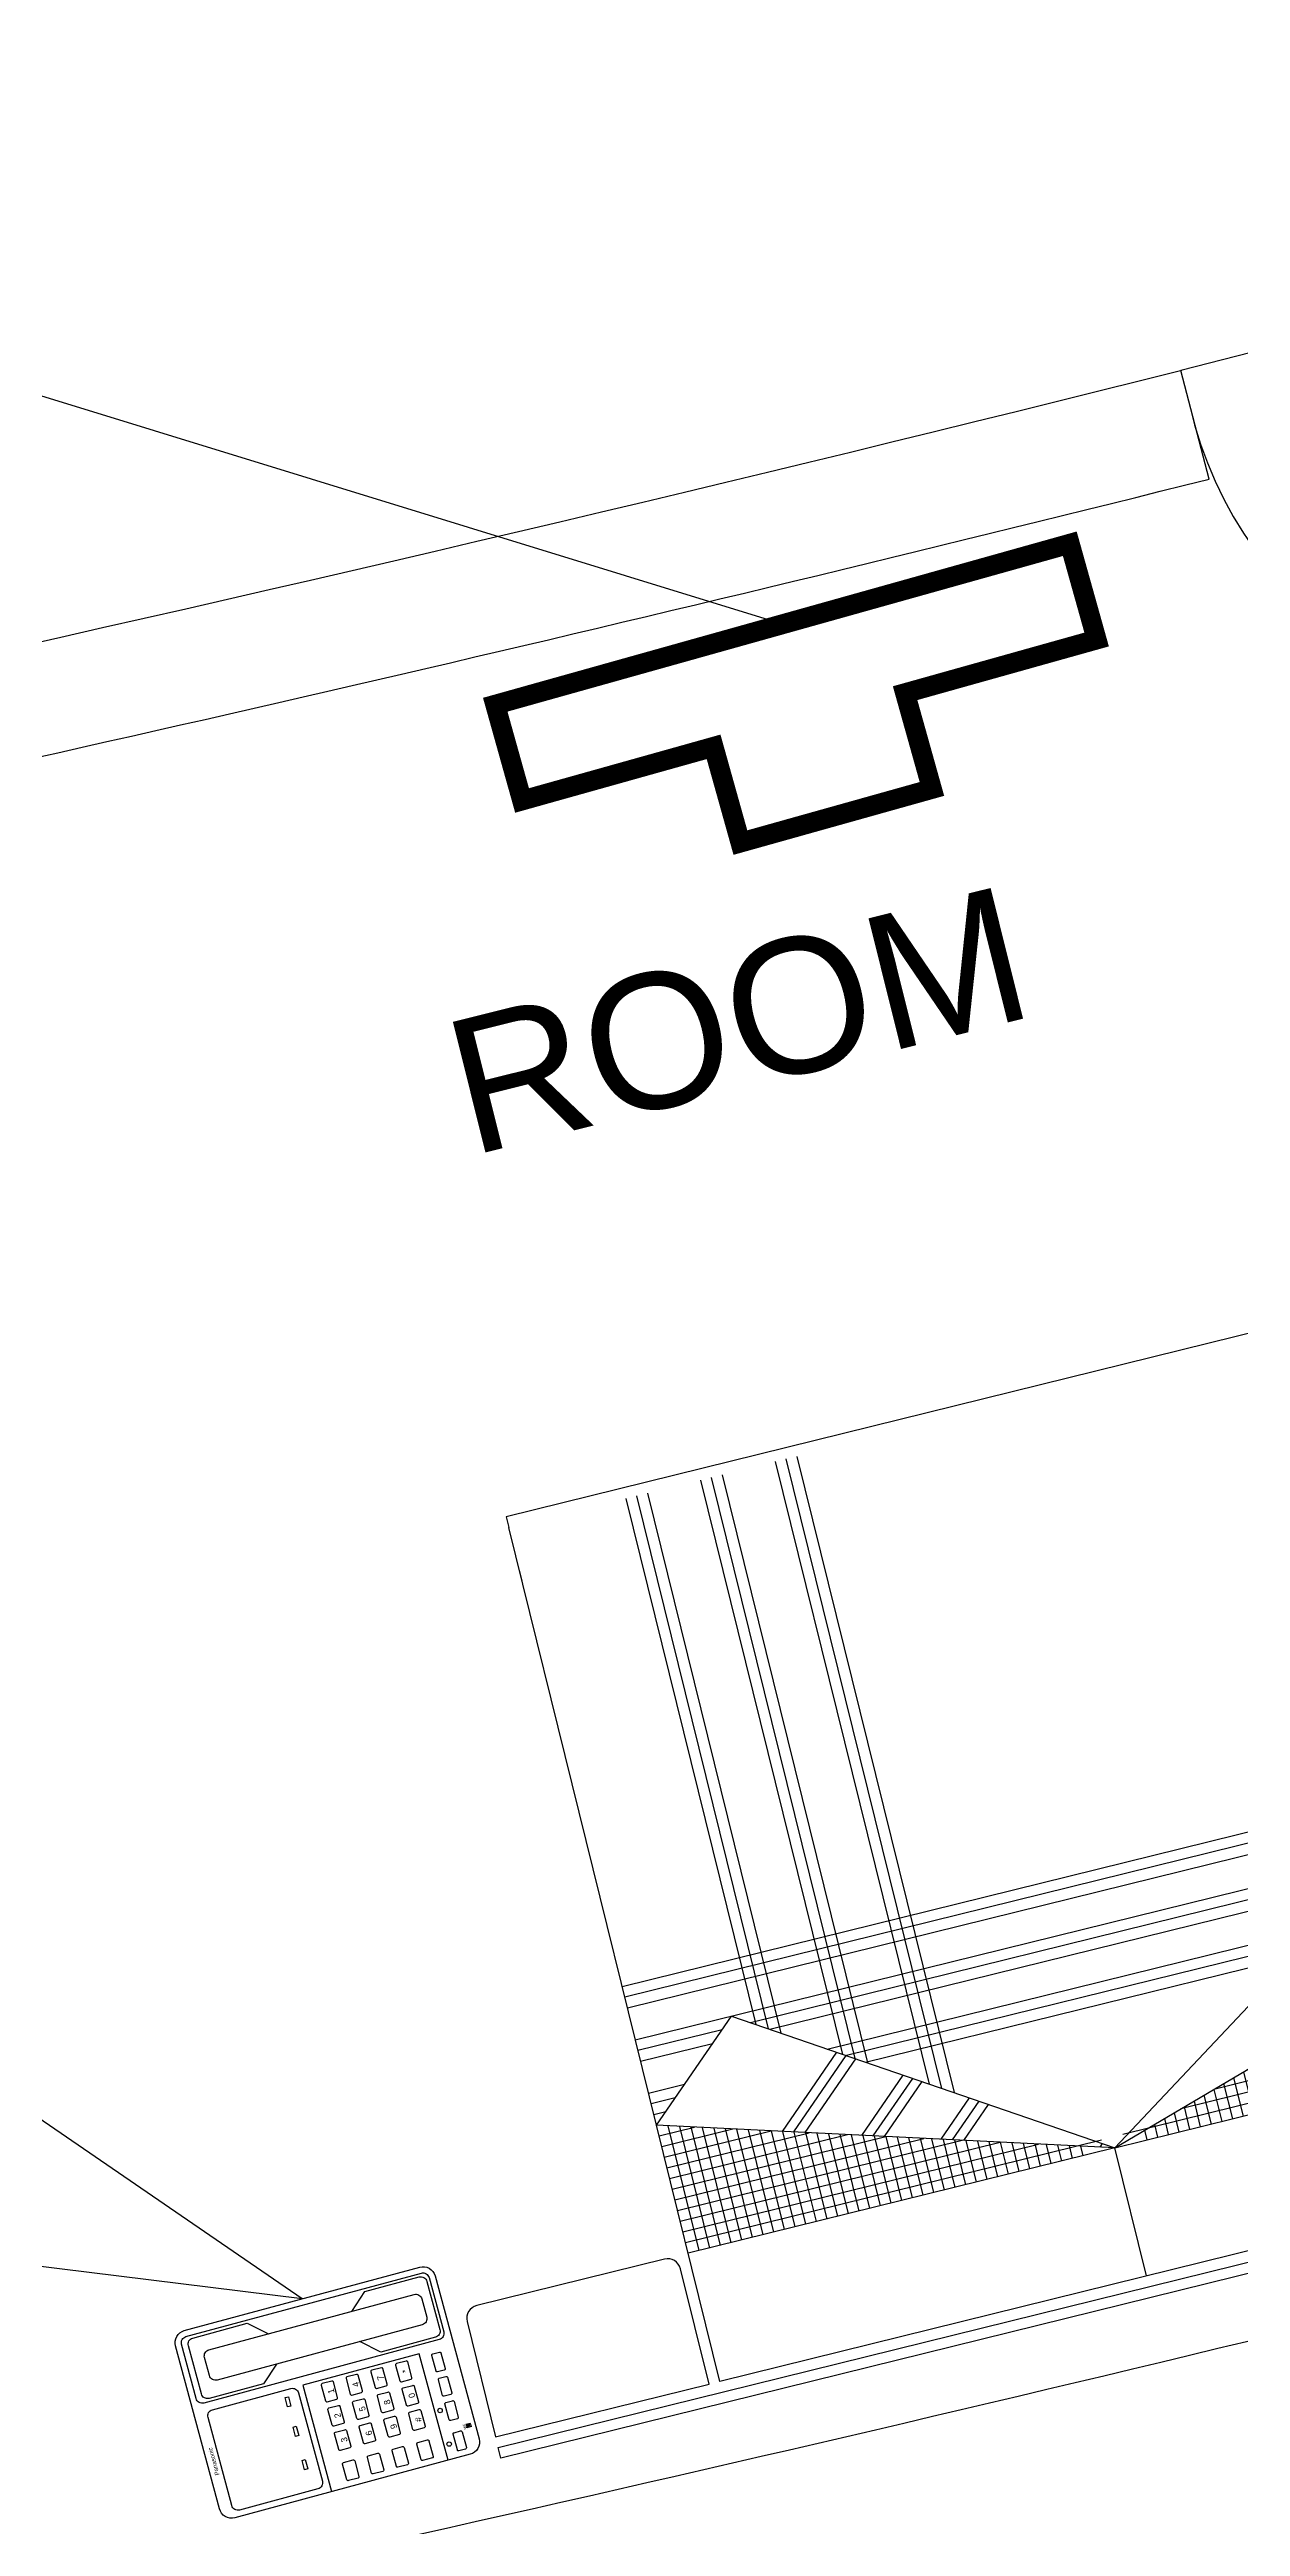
# Model space of a CAD drawing. Header units: inches. Extents: x -221585 to 401252, y -284294 to 332380.
# Drawn here: x 159188 to 159453, y 40213 to 40765 of the extents above; entities that cross this region are included whole.
import ezdxf
from ezdxf.enums import TextEntityAlignment as Align

# ---------------------------------------------------------------- set-up
doc = ezdxf.new("R2010")
doc.units = ezdxf.units.IN
doc.header["$MEASUREMENT"] = 0
doc.linetypes.add('HIDDEN2', pattern=[0.1875, 0.125, -0.0625])
for name, color, linetype in [('A-FUR', 252, 'Continuous'), ('ELV points', 7, 'Continuous'), ('Power', 7, 'Continuous')]:
    doc.layers.add(name, color=color, linetype=linetype)
doc.layers.add('text', color=72, linetype='HIDDEN2', lineweight=5)
doc.styles.add('DIM', font='arial.ttf')
doc.styles.get("Standard").update_dxf_attribs({"font": 'arial.ttf'})

# ---------------------------------------------------------------- blocks, each defined once
blk = doc.blocks.new('GA')
at = {"color": 1, "ltscale": 10}
for p, q in [((379732.07, 13643.78), (379730.07, 13643.78)), ((379730.07, 13643.78), (379730.07, 13553.78)), ((379732.07, 13553.78), (379732.07, 13643.78)), ((379730.07, 13553.78), (379732.07, 13553.78))]:
    blk.add_line(p, q, dxfattribs=at)
blk.add_arc((379730.07, 13553.78), 90, 0, 88.7267, dxfattribs=at)
blk = doc.blocks.new('SH')
at = {"color": 1, "ltscale": 10}
blk.add_line((379669.22, 13678.65), (379759.2, 13680.73), dxfattribs=at)
at = {"color": 1}
blk.add_blockref('GA', (-61.02, 134.87), dxfattribs=at)
blk = doc.blocks.new('A$C17E836C2')
for p, q in [((2.525, 2.075), (0.525, 2.075)), ((0.525, 2.075), (0.525, 2.05)), ((0.525, 0.05), (0.525, 2.05)), ((0.8, 0.8177), (0.8, 2.05)), ((0.825, 0.8016), (0.825, 2.05)), ((0.85, 2.05), (0.85, 0.7855)), ((0.975, 0.7048), (0.975, 2.05)), ((1, 0.6887), (1, 2.05)), ((1.025, 2.05), (1.025, 0.6726)), ((1.15, 0.5919), (1.15, 2.05)), ((1.175, 0.5758), (1.175, 2.05)), ((1.2, 2.05), (1.2, 0.5597)), ((2.525, 2.05), (2.525, 2.075)), ((2.525, 2.05), (2.525, 0.05)), ((2.525, 1.975), (2.525, 1.95)), ((0.525, 1.95), (0.525, 1.925)), ((0.525, 0.975), (2.525, 0.975)), ((2.525, 0.95), (0.525, 0.95)), ((0.525, 0.925), (2.525, 0.925)), ((0.525, 0.85), (2.525, 0.85)), ((0.525, 0.65), (0.75, 0.85)), ((0.75, 0.85), (1.525, 0.35)), ((2.3, 0.85), (1.525, 0.35)), ((2.525, 0.65), (2.3, 0.85)), ((0.7219, 0.825), (0.525, 0.825)), ((0.525, 0.8), (0.6938, 0.8)), ((0.525, 0.8), (0.6938, 0.8)), ((2.2613, 0.825), (0.7888, 0.825)), ((0.8275, 0.8), (2.2225, 0.8)), ((0.8275, 0.8), (2.2225, 0.8)), ((2.525, 0.825), (2.3281, 0.825)), ((2.3563, 0.8), (2.525, 0.8)), ((2.3563, 0.8), (2.525, 0.8)), ((0.525, 0.725), (0.6094, 0.725)), ((0.5813, 0.7), (0.525, 0.7)), ((0.7996, 0.5676), (0.9628, 0.7127)), ((0.8244, 0.5602), (0.982, 0.7003)), ((0.8491, 0.5528), (1.0012, 0.6879)), ((0.9438, 0.725), (2.1063, 0.725)), ((2.0675, 0.7), (0.9825, 0.7)), ((2.4406, 0.725), (2.525, 0.725)), ((2.525, 0.7), (2.4688, 0.7)), ((0.525, 0.675), (0.5531, 0.675)), ((1.525, 0.35), (0.525, 0.65)), ((0.525, 0.625), (0.6083, 0.625)), ((0.55, 0.6425), (0.55, 0.35)), ((0.575, 0.635), (0.575, 0.35)), ((0.6, 0.6275), (0.6, 0.35)), ((0.625, 0.62), (0.625, 0.35)), ((0.9729, 0.5156), (1.0971, 0.626)), ((1.0213, 0.675), (2.0288, 0.675)), ((1.525, 0.35), (2.525, 0.65)), ((2.425, 0.62), (2.425, 0.35)), ((2.525, 0.625), (2.4417, 0.625)), ((2.45, 0.6275), (2.45, 0.35)), ((2.475, 0.635), (2.475, 0.35)), ((2.4969, 0.675), (2.525, 0.675)), ((2.5, 0.6425), (2.5, 0.35)), ((0.525, 0.6), (0.6917, 0.6)), ((0.525, 0.575), (0.775, 0.575)), ((0.65, 0.6125), (0.65, 0.35)), ((0.675, 0.605), (0.675, 0.35)), ((0.7, 0.5975), (0.7, 0.35)), ((0.725, 0.59), (0.725, 0.35)), ((0.75, 0.5825), (0.75, 0.35)), ((0.775, 0.575), (0.775, 0.35)), ((0.8, 0.5675), (0.8, 0.35)), ((0.9977, 0.5082), (1.1163, 0.6137)), ((1.0224, 0.5008), (1.1355, 0.6013)), ((2.25, 0.5675), (2.25, 0.35)), ((2.525, 0.575), (2.275, 0.575)), ((2.275, 0.575), (2.275, 0.35)), ((2.3, 0.5825), (2.3, 0.35)), ((2.325, 0.59), (2.325, 0.35)), ((2.35, 0.5975), (2.35, 0.35)), ((2.525, 0.6), (2.3583, 0.6)), ((2.375, 0.605), (2.375, 0.35)), ((2.4, 0.6125), (2.4, 0.35)), ((0.525, 0.55), (0.8583, 0.55)), ((0.525, 0.525), (0.9417, 0.525)), ((0.825, 0.56), (0.825, 0.35)), ((0.85, 0.5525), (0.85, 0.35)), ((0.875, 0.545), (0.875, 0.35)), ((0.9, 0.5375), (0.9, 0.35)), ((0.925, 0.53), (0.925, 0.35)), ((0.95, 0.5225), (0.95, 0.35)), ((0.975, 0.515), (0.975, 0.35)), ((1, 0.5075), (1, 0.35)), ((1.1462, 0.4636), (1.2314, 0.5394)), ((1.171, 0.4562), (1.2506, 0.527)), ((1.1957, 0.4488), (1.2698, 0.5146)), ((2.05, 0.5075), (2.05, 0.35)), ((2.075, 0.515), (2.075, 0.35)), ((2.1, 0.5225), (2.1, 0.35)), ((2.525, 0.525), (2.1083, 0.525)), ((2.125, 0.53), (2.125, 0.35)), ((2.15, 0.5375), (2.15, 0.35)), ((2.175, 0.545), (2.175, 0.35)), ((2.525, 0.55), (2.1917, 0.55)), ((2.2, 0.5525), (2.2, 0.35)), ((2.225, 0.56), (2.225, 0.35)), ((0.525, 0.5), (1.025, 0.5)), ((0.525, 0.475), (1.1083, 0.475)), ((1.025, 0.5), (1.025, 0.35)), ((1.05, 0.4925), (1.05, 0.35)), ((1.075, 0.485), (1.075, 0.35)), ((1.1, 0.4775), (1.1, 0.35)), ((1.125, 0.47), (1.125, 0.35)), ((1.15, 0.4625), (1.15, 0.35)), ((1.175, 0.455), (1.175, 0.35)), ((1.875, 0.455), (1.875, 0.35)), ((1.9, 0.4625), (1.9, 0.35)), ((1.925, 0.47), (1.925, 0.35)), ((2.525, 0.475), (1.9417, 0.475)), ((1.95, 0.4775), (1.95, 0.35)), ((1.975, 0.485), (1.975, 0.35)), ((2, 0.4925), (2, 0.35)), ((2.525, 0.5), (2.025, 0.5)), ((2.025, 0.5), (2.025, 0.35)), ((0.525, 0.45), (1.1917, 0.45)), ((0.525, 0.425), (1.275, 0.425)), ((0.525, 0.4), (1.3583, 0.4)), ((1.2, 0.4475), (1.2, 0.35)), ((1.225, 0.44), (1.225, 0.35)), ((1.25, 0.4325), (1.25, 0.35)), ((1.275, 0.425), (1.275, 0.35)), ((1.3, 0.4175), (1.3, 0.35)), ((1.325, 0.41), (1.325, 0.35)), ((1.35, 0.4025), (1.35, 0.35)), ((1.375, 0.395), (1.375, 0.35)), ((1.675, 0.395), (1.675, 0.35)), ((2.525, 0.4), (1.6917, 0.4)), ((1.7, 0.4025), (1.7, 0.35)), ((1.725, 0.41), (1.725, 0.35)), ((1.75, 0.4175), (1.75, 0.35)), ((2.525, 0.425), (1.775, 0.425)), ((1.775, 0.425), (1.775, 0.35)), ((1.8, 0.4325), (1.8, 0.35)), ((1.825, 0.44), (1.825, 0.35)), ((1.85, 0.4475), (1.85, 0.35)), ((2.525, 0.45), (1.8583, 0.45)), ((0.47, 0.35), (0.03, 0.35)), ((0.525, 0.375), (1.5, 0.375)), ((1.525, 0.35), (0.525, 0.35)), ((1.4, 0.3875), (1.4, 0.35)), ((1.425, 0.38), (1.425, 0.35)), ((1.45, 0.3725), (1.45, 0.35)), ((1.4928, 0.3597), (1.5001, 0.3661)), ((1.5176, 0.3522), (1.5193, 0.3537)), ((1.525, 0.35), (2.525, 0.35)), ((1.525, 0.05), (1.525, 0.35)), ((2.525, 0.375), (1.55, 0.375)), ((1.6, 0.3725), (1.6, 0.35)), ((1.625, 0.38), (1.625, 0.35)), ((1.65, 0.3875), (1.65, 0.35)), ((2.58, 0.35), (3.02, 0.35)), ((0, 0.32), (0, 0.05)), ((0.5, 0.05), (0.5, 0.32)), ((2.55, 0.05), (2.55, 0.32)), ((3.05, 0.32), (3.05, 0.05)), ((0, 0.05), (0.5, 0.05)), ((0, 0.025), (3.05, 0.025)), ((0, 0), (0, 0.025)), ((2.525, 0.05), (0.525, 0.05)), ((3.05, 0.05), (2.55, 0.05)), ((3.05, 0.025), (3.05, 0)), ((3.05, 0), (0, 0))]:
    blk.add_line(p, q)
for centre, start, end in [((0.03, 0.32), 90, 180), ((0.47, 0.32), 0, 90), ((2.58, 0.32), 90, 180), ((3.02, 0.32), 0, 90)]:
    blk.add_arc(centre, 0.03, start, end)
blk = doc.blocks.new('A$C1A3D5E7F')
at = {"color": 1}
for points in [[(6.114, 4.123), (6.114, 0.284, -0.414214), (5.829, 0), (0.284, 0, -0.414214), (0, 0.284), (0, 4.123, -0.414214), (0.284, 4.408), (5.829, 4.408, -0.414214)], [(5.971, 4.123), (5.971, 2.844, -0.414214), (5.829, 2.702), (0.284, 2.702, -0.414214), (0.142, 2.844), (0.142, 4.123, -0.414214), (0.284, 4.266), (5.829, 4.266, -0.414214)], [(5.687, 3.697), (5.687, 3.27, -0.414214), (5.545, 3.128), (0.711, 3.128, -0.414214), (0.568, 3.27), (0.568, 3.697, -0.414214), (0.711, 3.839), (5.545, 3.839, -0.414214)], [(2.423, 2.362), (2.423, 0.284, -0.414214), (2.281, 0.142), (0.433, 0.142, -0.414214), (0.291, 0.284), (0.291, 2.362, -0.414214), (0.433, 2.505), (2.281, 2.505, -0.414214)], [(3.253, 2.028), (3.253, 2.398, 0.414214), (3.225, 2.426), (2.998, 2.426, 0.414214), (2.969, 2.398), (2.969, 2.028, 0.414214), (2.998, 2), (3.225, 2, 0.414214)], [(3.837, 2.028), (3.837, 2.398, 0.414214), (3.808, 2.426), (3.581, 2.426, 0.414214), (3.552, 2.398), (3.552, 2.028, 0.414214), (3.581, 2), (3.808, 2, 0.414214)], [(4.42, 2.028), (4.42, 2.398, 0.414214), (4.391, 2.426), (4.164, 2.426, 0.414214), (4.135, 2.398), (4.135, 2.028, 0.414214), (4.164, 2), (4.391, 2, 0.414214)], [(5.003, 2.028), (5.003, 2.398, 0.414214), (4.975, 2.426), (4.747, 2.426, 0.414214), (4.719, 2.398), (4.719, 2.028, 0.414214), (4.747, 2), (4.975, 2, 0.414214)], [(5.786, 2.398), (5.786, 2.028, -0.414214), (5.757, 2), (5.601, 2, -0.414214), (5.572, 2.028), (5.572, 2.398, -0.414214), (5.601, 2.426), (5.757, 2.426, -0.414214)], [(3.253, 1.825), (3.253, 1.455, -0.414214), (3.225, 1.427), (2.998, 1.427, -0.414214), (2.969, 1.455), (2.969, 1.825, -0.414214), (2.998, 1.853), (3.225, 1.853, -0.414214)], [(3.837, 1.825), (3.837, 1.455, -0.414214), (3.808, 1.427), (3.581, 1.427, -0.414214), (3.552, 1.455), (3.552, 1.825, -0.414214), (3.581, 1.853), (3.808, 1.853, -0.414214)], [(4.42, 1.825), (4.42, 1.455, -0.414214), (4.391, 1.427), (4.164, 1.427, -0.414214), (4.135, 1.455), (4.135, 1.825, -0.414214), (4.164, 1.853), (4.391, 1.853, -0.414214)], [(5.003, 1.825), (5.003, 1.455, -0.414214), (4.975, 1.427), (4.747, 1.427, -0.414214), (4.719, 1.455), (4.719, 1.825, -0.414214), (4.747, 1.853), (4.975, 1.853, -0.414214)], [(5.786, 1.825), (5.786, 1.455, -0.414214), (5.757, 1.427), (5.601, 1.427, -0.414214), (5.572, 1.455), (5.572, 1.825, -0.414214), (5.601, 1.853), (5.757, 1.853, -0.414214)], [(3.253, 1.253), (3.253, 0.883, -0.414214), (3.225, 0.854), (2.998, 0.854, -0.414214), (2.969, 0.883), (2.969, 1.253, -0.414214), (2.998, 1.281), (3.225, 1.281, -0.414214)], [(3.837, 1.253), (3.837, 0.883, -0.414214), (3.808, 0.854), (3.581, 0.854, -0.414214), (3.552, 0.883), (3.552, 1.253, -0.414214), (3.581, 1.281), (3.808, 1.281, -0.414214)], [(4.42, 1.253), (4.42, 0.883, -0.414214), (4.391, 0.854), (4.164, 0.854, -0.414214), (4.135, 0.883), (4.135, 1.253, -0.414214), (4.164, 1.281), (4.391, 1.281, -0.414214)], [(5.003, 1.253), (5.003, 0.883, -0.414214), (4.975, 0.854), (4.747, 0.854, -0.414214), (4.719, 0.883), (4.719, 1.253, -0.414214), (4.747, 1.281), (4.975, 1.281, -0.414214)], [(5.786, 1.253), (5.786, 0.883, -0.414214), (5.757, 0.854), (5.601, 0.854, -0.414214), (5.572, 0.883), (5.572, 1.253, -0.414214), (5.601, 1.281), (5.757, 1.281, -0.414214)], [(3.253, 0.54), (3.253, 0.171, -0.414214), (3.225, 0.142), (2.998, 0.142, -0.414214), (2.969, 0.171), (2.969, 0.54, -0.414214), (2.998, 0.569), (3.225, 0.569, -0.414214)], [(3.837, 0.54), (3.837, 0.171, -0.414214), (3.808, 0.142), (3.581, 0.142, -0.414214), (3.552, 0.171), (3.552, 0.54, -0.414214), (3.581, 0.569), (3.808, 0.569, -0.414214)], [(4.42, 0.54), (4.42, 0.171, -0.414214), (4.391, 0.142), (4.164, 0.142, -0.414214), (4.135, 0.171), (4.135, 0.54, -0.414214), (4.164, 0.569), (4.391, 0.569, -0.414214)], [(5.003, 0.54), (5.003, 0.171, -0.414214), (4.975, 0.142), (4.747, 0.142, -0.414214), (4.719, 0.171), (4.719, 0.54, -0.414214), (4.747, 0.569), (4.975, 0.569, -0.414214)], [(5.786, 0.54), (5.786, 0.171, -0.414214), (5.757, 0.142), (5.601, 0.142, -0.414214), (5.572, 0.171), (5.572, 0.54, -0.414214), (5.601, 0.569), (5.757, 0.569, -0.414214)]]:
    blk.add_lwpolyline(points, format="xyb", close=True, dxfattribs=at)
for points in [[(2.11, 3.128), (1.709, 2.773), (0.426, 2.773, -0.414214), (0.284, 2.915), (0.284, 4.052, -0.414214), (0.426, 4.195), (1.709, 4.195), (2.11, 3.839)], [(4.075, 3.839), (4.475, 4.195), (5.758, 4.195, -0.414214), (5.9, 4.052), (5.9, 2.915, -0.414214), (5.758, 2.773), (4.475, 2.773), (4.075, 3.128)]]:
    blk.add_lwpolyline(points, format="xyb", dxfattribs=at)
for points in [[(2.176, 2.339), (2.176, 2.12), (2.1, 2.12), (2.1, 2.339)], [(2.176, 1.645), (2.176, 1.427), (2.1, 1.427), (2.1, 1.645)], [(2.176, 0.86), (2.176, 0.642), (2.1, 0.642), (2.1, 0.86)], [(6.018, 0.662), (6.018, 0.676), (5.912, 0.676), (5.912, 0.662)], [(6.018, 0.645), (6.018, 0.631), (5.912, 0.631), (5.912, 0.645)], [(6.018, 0.614), (6.018, 0.6), (5.912, 0.6), (5.912, 0.614)]]:
    blk.add_lwpolyline(points, close=True, dxfattribs=at)
blk.add_lwpolyline([(5.306, 0), (5.306, 2.505), (2.565, 2.505), (2.565, 0)], dxfattribs=at)
for centre in [(5.427, 1.138), (5.427, 0.347)]:
    blk.add_circle(centre, 0.0499, dxfattribs=at)
for s, height, p in [('1', 0.142, (3.146, 2.209)), ('4', 0.142, (3.729, 2.209)), ('7', 0.142, (4.312, 2.209)), ('*', 0.142, (4.895, 2.209)), ('Panasonic', 0.0995, (0.151, 1.361)), ('2', 0.142, (3.146, 1.636)), ('5', 0.142, (3.729, 1.636)), ('8', 0.142, (4.312, 1.636)), ('0', 0.142, (4.895, 1.636)), ('3', 0.142, (3.146, 1.064)), ('6', 0.142, (3.729, 1.064)), ('9', 0.142, (4.312, 1.064)), ('#', 0.142, (4.895, 1.064)), ('MIC', 0.0498, (5.864, 0.638))]:
    blk.add_text(s, height=height, rotation=90, dxfattribs=at).set_placement(p, align=Align.MIDDLE)
blk = doc.blocks.new('data')
at = {"layer": 'Power', "color": 3, "const_width": 2}
blk.add_lwpolyline([(58948.65, 155709.82), (58948.65, 155714.82), (58948.65, 155719.82), (58958.65, 155719.82), (58968.65, 155719.82), (58968.65, 155724.82), (58968.65, 155729.82), (58978.65, 155729.82), (58988.65, 155729.82), (58988.65, 155719.82), (59008.65, 155719.82), (59008.65, 155709.82), (58948.65, 155709.82)], dxfattribs=at)

msp = doc.modelspace()

# ---------------------------------------------------------------- linework, layer by layer
at = {"color": 42}
msp.add_line((159351.4, 40637.06), (158546.82, 40884.56, 0.42), dxfattribs=at)
at = {"color": 1}
for q in [(158563.29, 40730.82), (158570.6, 40347.04)]:
    msp.add_line((159244.33, 40263.86, 1.68), q, dxfattribs=at)
at = {"color": 4, "ltscale": 10}
msp.add_line((159446.53, 40669.41), (159440.21, 40693.6), dxfattribs=at)
for centre, radius, start, end in [((156810.29, 51190.71), 10821.54, 280.843694, 284.066271), ((156803.86, 51217.01), 10873.61, 282.172965, 284.065459), ((156813.29, 51178.02, -58.42), 11308.5, 282.493627, 284.628437)]:
    msp.add_arc(centre, radius, start, end, dxfattribs=at)
at = {"color": 8, "ltscale": 10}
msp.add_arc((156813.29, 51178.02), 11238.5, 282.493942, 284.627649, dxfattribs=at)

# ---------------------------------------------------------------- block references
at = {"color": 1, "rotation": 192.9786211659699}
msp.add_blockref('SH', (526425.53, 139314), dxfattribs=at)
at = {"linetype": 'ByBlock', "lineweight": -3, "xscale": 9.80000000000001, "yscale": 9.80000000000001, "zscale": 9.80000000000001, "rotation": 15.09838754278249}
msp.add_blockref('A$C1A3D5E7F', (159226.66, 40214.35, 1.68), dxfattribs=at)
at = {"layer": 'A-FUR', "xscale": 98.00000000056751, "yscale": 98.00000000056751, "zscale": 98.00000000056751, "rotation": 13.87706158374537}
msp.add_blockref('A$C17E836C2', (159288.64, 40228.37, 0.84), dxfattribs=at)
at = {"layer": 'ELV points', "xscale": 2.216327740261544, "yscale": 2.216327740261544, "zscale": 2.216327740261544, "rotation": 195.6500904563026}
msp.add_blockref('data', (192125.55, 408209.22), dxfattribs=at)

# ---------------------------------------------------------------- texts
at = {"layer": 'text', "lineweight": -2, "ltscale": 2, "insert": (159270.67, 40515.28, -0.42), "char_height": 30, "width": 720.4419, "attachment_point": 7, "rotation": 13.9766, "style": 'DIM'}
msp.add_mtext('{\\C3; ROOM}', dxfattribs=at)

doc.saveas('drawing.dxf')
